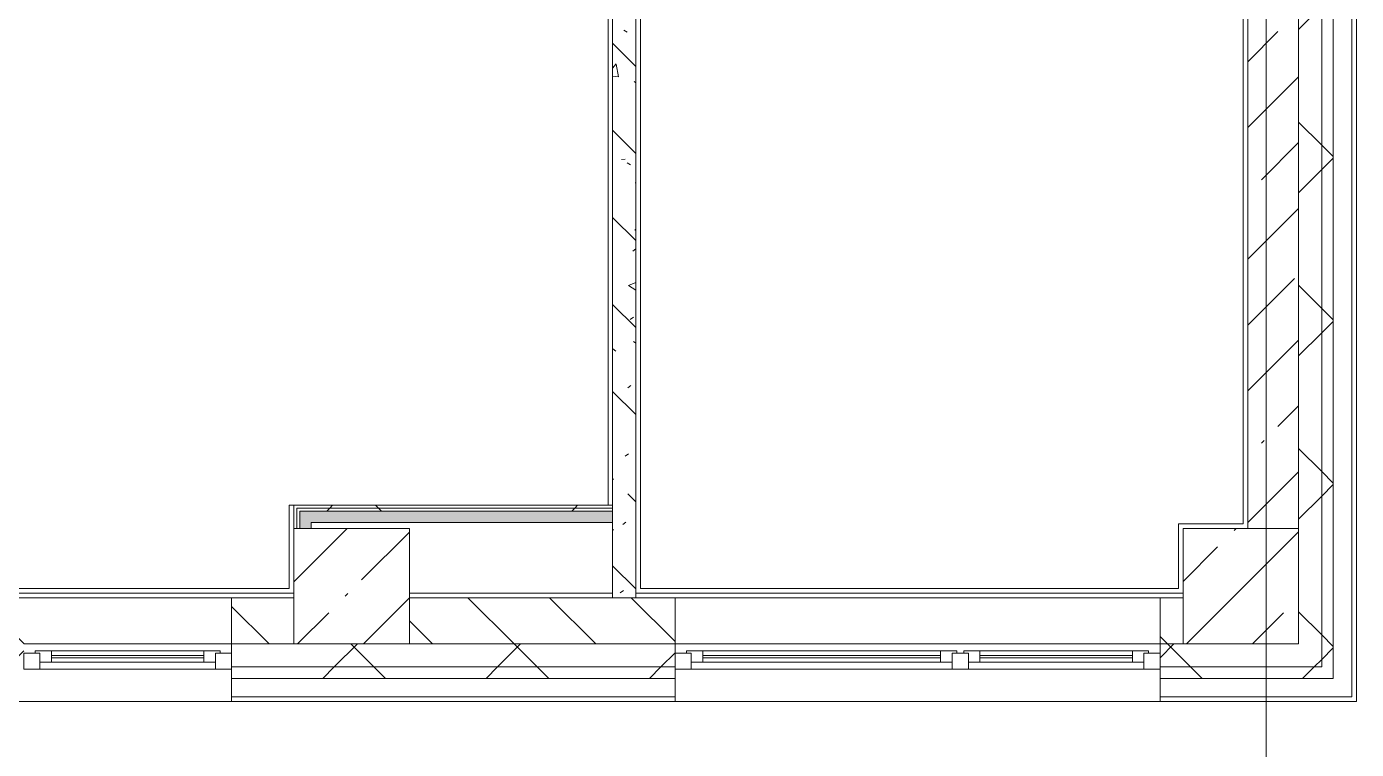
# Model space of a CAD drawing. Header units: millimetres. Extents: x 81459 to 274965, y -8553 to 29000.
# Drawn here: x 226952 to 232709, y 3093 to 6224 of the extents above; entities that cross this region are included whole.
import ezdxf

# ---------------------------------------------------------------- set-up
doc = ezdxf.new("R2010")
doc.units = ezdxf.units.MM
for name, color, linetype, lineweight, true_color in [('A-FLOR-2', 7, 'Continuous', 5, 0xaaaaaa), ('I-WALL-1', 7, 'Continuous', 5, 0xe7e7e7), ('I-WALL-2', 7, 'Continuous', 9, 0xe7e7e7), ('I-WALL-5', 7, 'Continuous', 5, 0x787878)]:
    doc.layers.add(name, color=color, linetype=linetype, lineweight=lineweight, true_color=true_color)
for name, color, linetype, lineweight in [('A-GLAZ-3', 7, 'Continuous', 5), ('A-WALL', 7, 'Continuous', 9), ('A-WALL-4', 7, 'Continuous', 5), ('I-WALL-3', 7, 'Continuous', 5), ('S-COLS-1', 7, 'Continuous', 5), ('Оси', 7, 'Continuous', 9)]:
    doc.layers.add(name, color=color, linetype=linetype, lineweight=lineweight)
pattern_1 = [(45, (147759.1, 0), (-353.5534, 353.5534), []), (135, (147759.1, 0), (-353.5534, -353.5534), [])]
pattern_2 = [(45, (147759.1, 0), (-530.33, 530.33), []), (135, (147759.1, 0), (-530.33, -530.33), [])]

# ---------------------------------------------------------------- blocks, each defined once
blk = doc.blocks.new('BSC_Колонна _Прямоугольная - 500х500-V26-1_7_3_птичка')
at = {"layer": 'S-COLS-1'}
h = blk.add_hatch(dxfattribs=at)
h.set_pattern_fill('FP_49', color=256, style=0, pattern_type=2)
h.set_pattern_definition([(45, (-80600, -3800), (-285.1231, 285.1231), []), (45, (-80314.88, -3800), (-285.1231, 285.1231), [504.031, -100.806, 16.764, -84.042])])
h.paths.add_polyline_path([(250, -250), (250, 250), (-250, 250), (-250, -250), (140.6, -250)])
for p, q in [((250, 250), (-250, 250)), ((-250, 250), (-250, -250)), ((250, -250), (250, 250)), ((-250, -250), (250, -250))]:
    blk.add_line(p, q, dxfattribs=at)
blk = doc.blocks.new('120_Окно_СКБ_1Ст - 120_Окно_СКБ_1Ст 900х2500_h_-19906150-1_7_3_птичка')
at = {"layer": 'A-GLAZ-3'}
for p, q in [((-450, -75), (-450, -5)), ((-450, -5), (-380, -5)), ((450, -5), (-450, -5)), ((-380, -5), (-380, -75)), ((380, -35), (-380, -35)), ((-380, -35), (-380, -75)), ((-330, -85), (-330, -35)), ((-330, -55), (330, -55)), ((330, -85), (330, -35)), ((380, -75), (380, -5)), ((380, -5), (450, -5)), ((380, -75), (380, -35)), ((450, -5), (450, -75)), ((-380, -75), (-450, -75)), ((-450, -75), (-400, -75)), ((-380, -75), (-400, -75)), ((-400, -75), (-400, -85)), ((-400, -85), (400, -85)), ((400, -85), (-400, -85)), ((330, -65), (-330, -65)), ((450, -75), (380, -75)), ((400, -75), (380, -75)), ((400, -75), (450, -75)), ((400, -85), (400, -75))]:
    blk.add_line(p, q, dxfattribs=at)
blk = doc.blocks.new('120_Окно_СКБ_2Ст - 120_Окно_СКБ_2Ст 2100х2500 _мал створка СЛЕВА_-19967351-1_7_3_птичка')
at = {"layer": 'A-GLAZ-3'}
for p, q in [((-1050, -75), (-1050, -5)), ((-1050, -5), (-980, -5)), ((1050, -5), (-1050, -5)), ((-980, -5), (-980, -75)), ((-220, -35), (-980, -35)), ((-980, -35), (-980, -75)), ((-930, -85), (-930, -35)), ((-930, -55), (-270, -55)), ((-270, -85), (-270, -35)), ((-220, -75), (-220, -5)), ((-220, -5), (-150, -5)), ((-220, -75), (-220, -35)), ((-150, -5), (-150, -75)), ((980, -35), (-150, -35)), ((-150, -35), (-150, -75)), ((-100, -85), (-100, -35)), ((-100, -55), (930, -55)), ((930, -85), (930, -35)), ((980, -75), (980, -5)), ((980, -5), (1050, -5)), ((980, -75), (980, -35)), ((1050, -5), (1050, -75)), ((-980, -75), (-1050, -75)), ((-1050, -75), (-1000, -75)), ((-980, -75), (-1000, -75)), ((-1000, -75), (-1000, -85)), ((-1000, -85), (-200, -85)), ((-200, -85), (-1000, -85)), ((-270, -65), (-930, -65)), ((-150, -75), (-220, -75)), ((-200, -75), (-220, -75)), ((-200, -75), (-170, -75)), ((-200, -85), (-200, -75)), ((-150, -75), (-170, -75)), ((-170, -75), (-170, -85)), ((-170, -85), (1000, -85)), ((1000, -85), (-170, -85)), ((930, -65), (-100, -65)), ((1050, -75), (980, -75)), ((1000, -75), (980, -75)), ((1000, -75), (1050, -75)), ((1000, -85), (1000, -75))]:
    blk.add_line(p, q, dxfattribs=at)
blk = doc.blocks.new('BSC_Колонна _Прямоугольная - 500х500-V144-1_7_3_птичка')
at = {"layer": 'S-COLS-1'}
h = blk.add_hatch(dxfattribs=at)
h.set_pattern_fill('FP_158', color=256, style=0, pattern_type=2)
h.set_pattern_definition([(45, (-84450, -3800), (-285.1231, 285.1231), []), (45, (-84164.88, -3800), (-285.1231, 285.1231), [504.031, -100.806, 16.764, -84.042])])
h.paths.add_polyline_path([(8.5, -250), (250, -250), (250, 250), (-250, 250), (-250, -250)])
for p, q in [((250, 250), (-250, 250)), ((-250, 250), (-250, -250)), ((250, -250), (250, 250)), ((-250, -250), (250, -250))]:
    blk.add_line(p, q, dxfattribs=at)

msp = doc.modelspace()

# ---------------------------------------------------------------- hatches: boundary and pattern name
at = {"layer": 'A-WALL-4'}
h = msp.add_hatch(dxfattribs=at)
h.set_pattern_fill('FP_53', color=256, style=0, pattern_type=2)
h.set_pattern_definition(pattern_1)
h.paths.add_polyline_path([(232459.1, 3550), (232559.1, 3550), (232559, 7500), (232467.1, 7500), (232459.1, 7492), (232459.1, 4050)])
h = msp.add_hatch(dxfattribs=at)
h.set_pattern_fill('FP_53', color=256, style=0, pattern_type=2)
h.set_pattern_definition(pattern_1)
h.paths.add_polyline_path([(232569.1, 3450), (232609.1, 3450), (232609.1, 7500), (232559.1, 7500), (232559.1, 3450)])
h = msp.add_hatch(dxfattribs=at)
h.set_pattern_fill('FP_64', color=256, style=0, pattern_type=2)
h.set_pattern_definition([(135, (147759.1, 0), (-176.7767, -176.7767), [])])
h.paths.add_polyline_path([(223852.3, 3550), (224839.1, 3550), (224839.1, 3750), (223739.1, 3750), (223739.1, 3550)])
h.paths.add_polyline_path([(226759.6, 3550), (226939.6, 3550), (226939.6, 3750), (225739.1, 3750), (225739.1, 3550), (226640.7, 3550)])
h.paths.add_polyline_path([(231859.1, 3550), (231959.1, 3550), (231959.1, 3750), (231859.1, 3750), (231859.1, 3554.3)])
h.paths.add_polyline_path([(227839.6, 3550), (228109.1, 3550), (228109.1, 3750), (227839.6, 3750), (227839.6, 3727.7)])
h.paths.add_polyline_path([(229759.1, 3550), (229759.1, 3750), (228609.1, 3750), (228609.1, 3550)])
h = msp.add_hatch(dxfattribs=at)
h.set_pattern_fill('FP_53', color=256, style=0, pattern_type=2)
h.set_pattern_definition(pattern_1)
h.paths.add_polyline_path([(232217.6, 3450), (232559.1, 3450), (232559.1, 3550), (231859.1, 3550), (231859.1, 3450), (231959.1, 3450)])
h.paths.add_polyline_path([(224781.8, 3450), (224839.1, 3455.7), (224839.1, 3550), (223617.1, 3546.3), (223617.1, 3450), (224377.3, 3450)])
h.paths.add_polyline_path([(225739.1, 3450), (226939.6, 3450), (226939.6, 3550), (225739.1, 3550), (225739.1, 3466.9)])
h.paths.add_polyline_path([(228499.7, 3450), (229759.1, 3450), (229759.1, 3550), (227839.6, 3550), (227839.6, 3450)])
h = msp.add_hatch(dxfattribs=at)
h.set_pattern_fill('FP_53', color=256, style=0, pattern_type=2)
h.set_pattern_definition(pattern_1)
h.paths.add_polyline_path([(231859.1, 3400), (232609.1, 3400), (232609.1, 3450), (231859.1, 3450), (231859.1, 3440)])
h.paths.add_polyline_path([(224781.8, 3400), (224839.1, 3400), (224839.1, 3450), (223617.1, 3450), (223617.1, 3400), (223852.3, 3400)])
h.paths.add_polyline_path([(226640.7, 3400), (226939.6, 3400), (226939.6, 3450), (225739.1, 3450), (225739.1, 3400)])
h.paths.add_polyline_path([(227839.6, 3400), (229759.1, 3400), (229759.1, 3450), (227839.6, 3450), (227839.6, 3440)])
at = {"layer": 'I-WALL-1'}
msp.add_hatch(color=256, dxfattribs=at).paths.add_polyline_path([(229489.1, 4075), (229489.1, 4125), (228184.1, 4125), (228184.1, 4075), (228609.1, 4075)])
at = {"layer": 'I-WALL-2'}
msp.add_hatch(color=256, dxfattribs=at).paths.add_polyline_path([(228134.1, 4050), (228184.1, 4050), (228184.1, 4125), (228134.1, 4124.5), (228134.1, 4095.2)])
at = {"layer": 'I-WALL-3'}
h = msp.add_hatch(dxfattribs=at)
h.set_pattern_fill('FP_33', color=256, style=0, pattern_type=2)
h.set_pattern_definition([(45, (147759.1, 0), (-285.1231, 285.1231), []), (45, (148044.2, 0), (-285.1231, 285.1231), [504.031, -100.806, 16.764, -84.042])])
h.paths.add_polyline_path([(232459.1, 4050), (232459.1, 10900), (232239.1, 10900), (232239.1, 4050)])
h = msp.add_hatch(dxfattribs=at)
h.set_pattern_fill('FP_169', color=256, style=0, pattern_type=2)
h.set_pattern_definition(pattern_2)
h.paths.add_polyline_path([(228184.1, 4137.5), (229489.1, 4137.5), (229489.1, 4150), (228121.6, 4150), (228121.6, 4137.5), (228134.1, 4137.5)])
h = msp.add_hatch(dxfattribs=at)
h.set_pattern_fill('FP_169', color=256, style=0, pattern_type=2)
h.set_pattern_definition(pattern_2)
h.paths.add_polyline_path([(229469.1, 4125), (229489.1, 4125), (229489.1, 4137.5), (228134.1, 4137.5), (228134.1, 4125), (228184.1, 4125)])
at = {"layer": 'I-WALL-5'}
h = msp.add_hatch(dxfattribs=at)
h.set_pattern_fill('FP_62', color=256, style=0, pattern_type=2)
h.set_pattern_definition([(135, (147759.1, 0), (-377.1708, -377.1708), [533.4, -88.9, 17.78, -88.9]), (135, (147759.1, 376.94), (-377.1708, -377.1708), []), (50, (147759.1, 0), (637.6445, -55.7866), [66.675, -733.425]), (355, (147759.1, 0), (-123.3494, 668.699), [53.34, -586.74]), (100.451, (147812.23, -4.65), (514.299, 612.908), [56.665, -623.315]), (46.184, (147759.1, 177.8), (948.7764, -147.15), [100.012, -1100.137]), (96.636, (147838.2, 165.5), (830.909, 865.997), [84.998, -934.973]), (351.184, (147759.1, 177.8), (830.918, 865.988), [80.01, -880.11]), (21, (147848, 133.35), (530.6506, -357.9283), [66.675, -733.425]), (326, (147848, 133.35), (216.308, 644.6585), [53.34, -586.74]), (71.451, (147892.2, 103.5), (746.9596, 286.7243), [56.665, -623.315]), (37.5, (147759.1, 0), (10.81053, 295.9426), [16.764, -562.864, 16.764, -578.866, -588.962]), (37.5, (147759.1, 0), (10.81053, 295.9426), [-1175.258, 16.764, -572.198]), (7.5, (147759.1, 0), (233.8692, 350.6318), [16.764, -322.834, 16.764, -549.529, -224.472]), (7.5, (147759.1, 0), (233.8692, 350.6318), [-905.891, 16.764, -207.708]), (327.5, (147560.85, 0), (474.5678, -20.0513), [16.764, -205.486, 16.764, -676.656, -920.115]), (327.5, (147560.85, 0), (474.5678, -20.0513), [-915.67, 16.764, -903.351]), (317.5, (147471.95, 0), (518.4522, 88.9934), [16.764, -272.161, 16.764, -443.738, -653.415]), (317.5, (147471.95, 0), (518.4522, 88.9934), [-749.427, 16.764, -636.651])])
h.paths.add_polyline_path([(229489.1, 3750), (229589.1, 3750), (229589.1, 9100), (229489.1, 9100), (229489.1, 3770)])

# ---------------------------------------------------------------- linework, layer by layer
at = {"layer": 'A-FLOR-2'}
for p, q in [((232219.1, 4070), (232219.1, 10880)), ((229609.1, 9220), (229609.1, 3790)), ((229469.1, 4150), (229469.1, 9080)), ((228089.1, 3790), (228089.1, 4150)), ((228089.1, 4150), (228109.1, 4150)), ((231939.1, 3790), (231939.1, 4070)), ((231939.1, 4070), (232219.1, 4070)), ((226879.6, 3790), (228089.1, 3790)), ((229609.1, 3790), (231939.1, 3790))]:
    msp.add_line(p, q, dxfattribs=at)
at = {"layer": 'A-WALL'}
for p, q in [((232559.1, 3450), (232559.1, 7500)), ((232609.1, 3400), (232609.1, 7500)), ((232689.1, 3320), (232689.1, 7500)), ((228121.6, 4050), (228121.6, 4137.5)), ((229489.1, 4137.5), (228121.6, 4137.5)), ((228134.1, 4050), (228134.1, 4125)), ((229489.1, 4125), (228134.1, 4125)), ((229489.1, 3750), (229589.1, 3750)), ((228109.1, 3550), (227839.6, 3550)), ((229759.1, 3550), (228609.1, 3550)), ((231959.1, 3550), (231859.1, 3550)), ((227839.6, 3450), (229759.1, 3450)), ((227839.6, 3400), (229759.1, 3400)), ((231859.1, 3450), (232559.1, 3450)), ((231859.1, 3400), (232609.1, 3400)), ((227839.6, 3320), (229759.1, 3320)), ((231859.1, 3320), (232689.1, 3320))]:
    msp.add_line(p, q, dxfattribs=at)
at = {"layer": 'A-WALL-4'}
for p, q in [((232709.1, 3300), (232709.1, 7492)), ((232459.1, 4050), (232459.1, 4050)), ((226859.6, 3750), (228109.1, 3750)), ((227839.6, 3750), (227839.6, 3300)), ((229489.1, 3750), (228609.1, 3750)), ((229589.1, 3750), (231959.1, 3750)), ((229759.1, 3300), (229759.1, 3750)), ((231859.1, 3750), (231859.1, 3300)), ((223617.1, 3300), (232709.1, 3300))]:
    msp.add_line(p, q, dxfattribs=at)
at = {"layer": 'I-WALL-3'}
for p, q in [((232239.1, 10900), (232239.1, 4050)), ((232459.1, 4050), (232459.1, 10900)), ((229589.1, 3750), (229589.1, 9200)), ((229489.1, 9100), (229489.1, 3750)), ((228109.1, 4150), (228109.1, 4050)), ((229489.1, 4150), (228109.1, 4150)), ((228184.1, 4050), (228184.1, 4075)), ((228184.1, 4075), (229489.1, 4075)), ((226859.6, 3770), (228109.1, 3770)), ((228609.1, 3770), (229489.1, 3770)), ((229589.1, 3770), (231959.1, 3770)), ((227839.6, 3550), (226939.6, 3550)), ((231859.1, 3550), (229759.1, 3550))]:
    msp.add_line(p, q, dxfattribs=at)
at = {"layer": 'Оси'}
msp.add_line((232319.1, -1906.3), (232319.1, 9979), dxfattribs=at)

# ---------------------------------------------------------------- block references
at = {"layer": 'A-GLAZ-3', "rotation": 180}
for name, p in [('120_Окно_СКБ_1Ст - 120_Окно_СКБ_1Ст 900х2500_h_-19906150-1_7_3_птичка', (227389.6, 3435)), ('120_Окно_СКБ_2Ст - 120_Окно_СКБ_2Ст 2100х2500 _мал створка СЛЕВА_-19967351-1_7_3_птичка', (230809.1, 3435))]:
    msp.add_blockref(name, p, dxfattribs=at)
at = {"layer": 'S-COLS-1'}
for name, p in [('BSC_Колонна _Прямоугольная - 500х500-V26-1_7_3_птичка', (228359.1, 3800)), ('BSC_Колонна _Прямоугольная - 500х500-V144-1_7_3_птичка', (232209.1, 3800))]:
    msp.add_blockref(name, p, dxfattribs=at)

doc.saveas('drawing.dxf')
